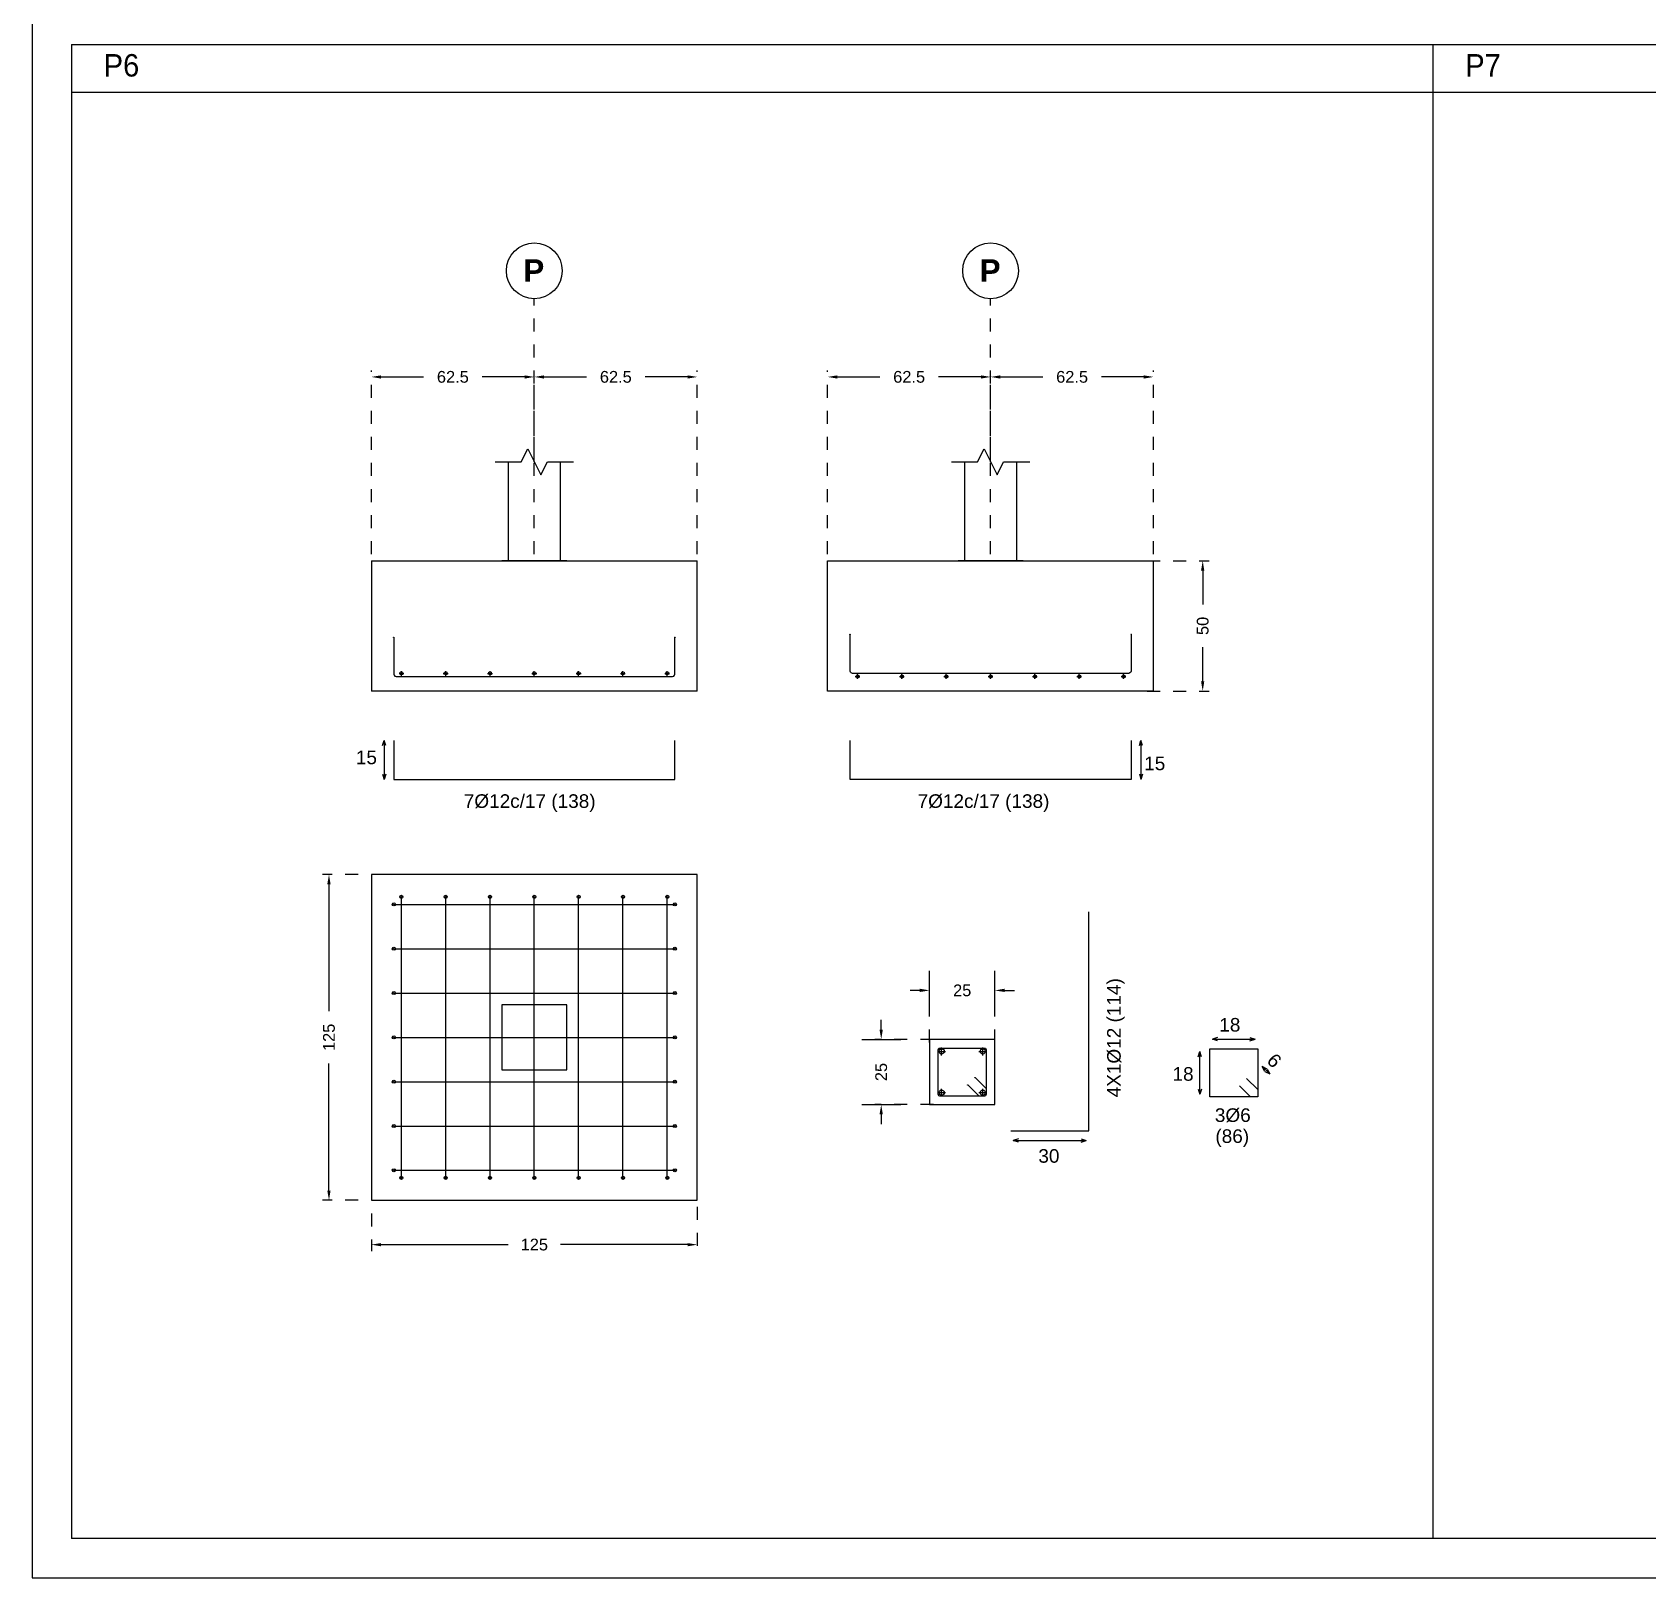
# Model space of a CAD drawing. Extents: x 2455 to 9764, y -806 to 181.
# Drawn here: x 4783.17 to 4795.56, y -500.15 to -488.29 of the extents above; entities that cross this region are included whole.
import ezdxf
from ezdxf.enums import TextEntityAlignment as Align

# ---------------------------------------------------------------- set-up
doc = ezdxf.new("R2010")
doc.units = 0
doc.header["$LTSCALE"] = 0.2
doc.header["$MEASUREMENT"] = 0
doc.linetypes.add('CYPE_PUNTO', pattern=[0.075, 0, -0.075])
doc.linetypes.add('PUNTOS2', pattern=[0.125, 0, -0.125])
for name, color, linetype in [('01_borde', 4, 'CONTINUOUS'), ('01_cajetín', 7, 'CONTINUOUS'), ('01_cotas', 4, 'CONTINUOUS'), ('01_MONO inst', 254, 'CONTINUOUS'), ('CIM_COTAS', 2, 'CONTINUOUS'), ('CIM_DIB_ARMADOS', 4, 'CONTINUOUS'), ('CIM_GEOMETRIA', 2, 'CONTINUOUS'), ('CYPECABECERA', 2, 'CONTINUOUS'), ('WL', 7, 'CONTINUOUS')]:
    doc.layers.add(name, color=color, linetype=linetype)
doc.layers.add('01_cartela', color=6, linetype='CONTINUOUS', plot=False)
doc.styles.add('Estilo1', font='swissel.ttf')
doc.styles.add('NIEVES2', font='sanss___.ttf')
doc.styles.add('NIEVES3', font='swisseb.ttf')
doc.styles.add('ROMANS', font='romans')
doc.dimstyles.new('DECIMAL-50', dxfattribs={"dimtxt": 0.08, "dimasz": 0.15, "dimexe": 0.05, "dimexo": 0.05, "dimgap": 0.09, "dimtad": 0, "dimzin": 0, "dimdsep": 46, "dimtxsty": 'ROMANS', "dimblk": 'DOTSMALL', "dimcen": 0.09, "dimclrt": 7, "dimadec": 0, "dimazin": 0, "dimtfac": 1.38, "dimtix": 1, "dimtofl": 0, "dimtmove": 2, "dimatfit": 3, "dimldrblk": 'OBLIQUE', "dimfxl": 1, "dimtolj": 1, "dimtzin": 0, "dimarcsym": 0})

# ---------------------------------------------------------------- blocks, each defined once
blk = doc.blocks.new('*D796')
at = {"layer": '01_cotas', "color": 0, "linetype": 'PUNTOS2', "lineweight": -2, "transparency": 16777216}
for p, q in [((4790.051, -496.043), (4790.051, -495.593)), ((4790.551, -496.043), (4790.551, -495.593))]:
    blk.add_line(p, q, dxfattribs=at)
at = {"layer": '01_cotas', "color": 0, "lineweight": -2, "transparency": 16777216}
for p, q in [((4789.976, -495.643), (4789.901, -495.643)), ((4790.626, -495.643), (4790.701, -495.643))]:
    blk.add_line(p, q, dxfattribs=at)
at = {"layer": '01_cotas', "color": 0, "transparency": 16777216}
for points in [[(4789.976, -495.63), (4789.976, -495.655), (4790.051, -495.643)], [(4790.626, -495.63), (4790.626, -495.655), (4790.551, -495.643)]]:
    blk.add_solid(points, dxfattribs=at)
at = {"layer": '01_cotas', "color": 5, "transparency": 16777216, "insert": (4790.301, -495.643), "char_height": 0.09, "attachment_point": 5, "style": 'Estilo1'}
blk.add_mtext('\\A1;25', dxfattribs=at)
blk = doc.blocks.new('*D797')
at = {"layer": '01_cotas', "color": 0, "lineweight": -2, "transparency": 16777216}
for p, q in [((4789.68, -495.944), (4789.68, -495.869)), ((4789.68, -496.594), (4789.68, -496.669))]:
    blk.add_line(p, q, dxfattribs=at)
at = {"layer": '01_cotas', "color": 0, "linetype": 'PUNTOS2', "lineweight": -2, "transparency": 16777216}
for p, q in [((4790.08, -496.019), (4789.63, -496.019)), ((4790.08, -496.519), (4789.63, -496.519))]:
    blk.add_line(p, q, dxfattribs=at)
at = {"layer": '01_cotas', "color": 0, "transparency": 16777216}
for points in [[(4789.667, -495.944), (4789.692, -495.944), (4789.68, -496.019)], [(4789.667, -496.594), (4789.692, -496.594), (4789.68, -496.519)]]:
    blk.add_solid(points, dxfattribs=at)
at = {"layer": '01_cotas', "color": 5, "transparency": 16777216, "insert": (4789.68, -496.269), "char_height": 0.09, "attachment_point": 5, "rotation": 90, "style": 'Estilo1'}
blk.add_mtext('\\A1;25', dxfattribs=at)
blk = doc.blocks.new('*D798')
at = {"layer": '01_cotas', "color": 0, "linetype": 'PUNTOS2', "lineweight": -2, "transparency": 16777216}
for p, q in [((4791.719, -492.347), (4792.196, -492.347)), ((4791.719, -493.347), (4792.196, -493.347))]:
    blk.add_line(p, q, dxfattribs=at)
at = {"layer": '01_cotas', "color": 0, "lineweight": -2, "transparency": 16777216}
for p, q in [((4792.146, -492.422), (4792.146, -492.682)), ((4792.146, -493.272), (4792.146, -493.011))]:
    blk.add_line(p, q, dxfattribs=at)
at = {"layer": '01_cotas', "color": 0, "transparency": 16777216}
for points in [[(4792.133, -492.422), (4792.158, -492.422), (4792.146, -492.347)], [(4792.133, -493.272), (4792.158, -493.272), (4792.146, -493.347)]]:
    blk.add_solid(points, dxfattribs=at)
at = {"layer": '01_cotas', "color": 5, "transparency": 16777216, "insert": (4792.146, -492.847), "char_height": 0.09, "attachment_point": 5, "rotation": 90, "style": 'Estilo1'}
blk.add_mtext('\\A1;50', dxfattribs=at)
blk = doc.blocks.new('*D799')
at = {"layer": '01_cotas', "color": 0, "linetype": 'PUNTOS2', "lineweight": -2, "transparency": 16777216}
for p, q in [((4785.769, -492.297), (4785.769, -490.887)), ((4787.019, -492.297), (4787.019, -490.887))]:
    blk.add_line(p, q, dxfattribs=at)
at = {"layer": '01_cotas', "color": 0, "lineweight": -2, "transparency": 16777216}
for p, q in [((4785.844, -490.937), (4786.169, -490.937)), ((4786.944, -490.937), (4786.619, -490.937))]:
    blk.add_line(p, q, dxfattribs=at)
at = {"layer": '01_cotas', "color": 0, "transparency": 16777216}
for points in [[(4785.844, -490.925), (4785.844, -490.95), (4785.769, -490.937)], [(4786.944, -490.925), (4786.944, -490.95), (4787.019, -490.937)]]:
    blk.add_solid(points, dxfattribs=at)
at = {"layer": '01_cotas', "color": 5, "transparency": 16777216, "insert": (4786.394, -490.937), "char_height": 0.09, "attachment_point": 5, "style": 'Estilo1'}
blk.add_mtext('\\A1;62.5', dxfattribs=at)
blk = doc.blocks.new('*D800')
at = {"layer": '01_cotas', "color": 0, "linetype": 'PUNTOS2', "lineweight": -2, "transparency": 16777216}
for p, q in [((4785.669, -494.753), (4785.394, -494.753)), ((4785.669, -497.253), (4785.394, -497.253))]:
    blk.add_line(p, q, dxfattribs=at)
at = {"layer": '01_cotas', "color": 0, "lineweight": -2, "transparency": 16777216}
for p, q in [((4785.444, -494.828), (4785.444, -495.801)), ((4785.444, -497.178), (4785.444, -496.204))]:
    blk.add_line(p, q, dxfattribs=at)
at = {"layer": '01_cotas', "color": 0, "transparency": 16777216}
for points in [[(4785.431, -494.828), (4785.456, -494.828), (4785.444, -494.753)], [(4785.431, -497.178), (4785.456, -497.178), (4785.444, -497.253)]]:
    blk.add_solid(points, dxfattribs=at)
at = {"layer": '01_cotas', "color": 5, "transparency": 16777216, "insert": (4785.444, -496.003), "char_height": 0.09, "attachment_point": 5, "rotation": 90, "style": 'Estilo1'}
blk.add_mtext('\\A1;125', dxfattribs=at)
blk = doc.blocks.new('*D801')
at = {"layer": '01_cotas', "color": 0, "linetype": 'PUNTOS2', "lineweight": -2, "transparency": 16777216}
for p, q in [((4785.769, -497.353), (4785.769, -497.643)), ((4788.269, -497.303), (4788.269, -497.643))]:
    blk.add_line(p, q, dxfattribs=at)
at = {"layer": '01_cotas', "color": 0, "lineweight": -2, "transparency": 16777216}
for p, q in [((4785.844, -497.593), (4786.818, -497.593)), ((4788.194, -497.593), (4787.221, -497.593))]:
    blk.add_line(p, q, dxfattribs=at)
at = {"layer": '01_cotas', "color": 0, "transparency": 16777216}
for points in [[(4785.844, -497.581), (4785.844, -497.606), (4785.769, -497.593)], [(4788.194, -497.581), (4788.194, -497.606), (4788.269, -497.593)]]:
    blk.add_solid(points, dxfattribs=at)
at = {"layer": '01_cotas', "color": 5, "transparency": 16777216, "insert": (4787.019, -497.593), "char_height": 0.09, "width": 0.00915, "attachment_point": 5, "style": 'Estilo1'}
blk.add_mtext('\\A1;125', dxfattribs=at)
blk = doc.blocks.new('*D802')
at = {"layer": '01_cotas', "color": 0, "linetype": 'PUNTOS2', "lineweight": -2, "transparency": 16777216}
for p, q in [((4787.019, -492.297), (4787.019, -490.887)), ((4788.269, -492.297), (4788.269, -490.887))]:
    blk.add_line(p, q, dxfattribs=at)
at = {"layer": '01_cotas', "color": 0, "lineweight": -2, "transparency": 16777216}
for p, q in [((4787.094, -490.937), (4787.419, -490.937)), ((4788.194, -490.937), (4787.869, -490.937))]:
    blk.add_line(p, q, dxfattribs=at)
at = {"layer": '01_cotas', "color": 0, "transparency": 16777216}
for points in [[(4787.094, -490.925), (4787.094, -490.95), (4787.019, -490.937)], [(4788.194, -490.925), (4788.194, -490.95), (4788.269, -490.937)]]:
    blk.add_solid(points, dxfattribs=at)
at = {"layer": '01_cotas', "color": 5, "transparency": 16777216, "insert": (4787.644, -490.937), "char_height": 0.09, "attachment_point": 5, "style": 'Estilo1'}
blk.add_mtext('\\A1;62.5', dxfattribs=at)
blk = doc.blocks.new('*D803')
at = {"layer": '01_cotas', "color": 0, "linetype": 'PUNTOS2', "lineweight": -2, "transparency": 16777216}
for p, q in [((4789.269, -492.297), (4789.269, -490.887)), ((4790.519, -492.297), (4790.519, -490.887))]:
    blk.add_line(p, q, dxfattribs=at)
at = {"layer": '01_cotas', "color": 0, "lineweight": -2, "transparency": 16777216}
for p, q in [((4789.344, -490.937), (4789.669, -490.937)), ((4790.444, -490.937), (4790.119, -490.937))]:
    blk.add_line(p, q, dxfattribs=at)
at = {"layer": '01_cotas', "color": 0, "transparency": 16777216}
for points in [[(4789.344, -490.925), (4789.344, -490.95), (4789.269, -490.937)], [(4790.444, -490.925), (4790.444, -490.95), (4790.519, -490.937)]]:
    blk.add_solid(points, dxfattribs=at)
at = {"layer": '01_cotas', "color": 5, "transparency": 16777216, "insert": (4789.894, -490.937), "char_height": 0.09, "attachment_point": 5, "style": 'Estilo1'}
blk.add_mtext('\\A1;62.5', dxfattribs=at)
blk = doc.blocks.new('*D804')
at = {"layer": '01_cotas', "color": 0, "linetype": 'PUNTOS2', "lineweight": -2, "transparency": 16777216}
for p, q in [((4790.519, -492.297), (4790.519, -490.887)), ((4791.769, -492.297), (4791.769, -490.887))]:
    blk.add_line(p, q, dxfattribs=at)
at = {"layer": '01_cotas', "color": 0, "lineweight": -2, "transparency": 16777216}
for p, q in [((4790.594, -490.937), (4790.919, -490.937)), ((4791.694, -490.937), (4791.369, -490.937))]:
    blk.add_line(p, q, dxfattribs=at)
at = {"layer": '01_cotas', "color": 0, "transparency": 16777216}
for points in [[(4790.594, -490.925), (4790.594, -490.95), (4790.519, -490.937)], [(4791.694, -490.925), (4791.694, -490.95), (4791.769, -490.937)]]:
    blk.add_solid(points, dxfattribs=at)
at = {"layer": '01_cotas', "color": 5, "transparency": 16777216, "insert": (4791.144, -490.937), "char_height": 0.09, "attachment_point": 5, "style": 'Estilo1'}
blk.add_mtext('\\A1;62.5', dxfattribs=at)

msp = doc.modelspace()

# ---------------------------------------------------------------- hatches: boundary and pattern name
at = {"layer": 'CIM_DIB_ARMADOS'}
h = msp.add_hatch(color=256, dxfattribs=at)
edge = h.paths.add_edge_path()
edge.add_arc((4785.941, -492.935), 0.0016, 0, 360)
h = msp.add_hatch(color=256, dxfattribs=at)
edge = h.paths.add_edge_path()
edge.add_arc((4788.097, -492.935), 0.0016, 0, 360)
h = msp.add_hatch(color=256, dxfattribs=at)
edge = h.paths.add_edge_path()
edge.add_arc((4789.441, -492.911), 0.0016, 0, 360)
h = msp.add_hatch(color=256, dxfattribs=at)
edge = h.paths.add_edge_path()
edge.add_arc((4791.597, -492.911), 0.0016, 0, 360)
h = msp.add_hatch(color=256, dxfattribs=at)
edge = h.paths.add_edge_path()
edge.add_arc((4785.941, -494.983), 0.0016, 0, 360)
h = msp.add_hatch(color=256, dxfattribs=at)
edge = h.paths.add_edge_path()
edge.add_arc((4785.999, -494.925), 0.0016, 0, 360)
h = msp.add_hatch(color=256, dxfattribs=at)
edge = h.paths.add_edge_path()
edge.add_arc((4786.339, -494.925), 0.0016, 0, 360)
h = msp.add_hatch(color=256, dxfattribs=at)
edge = h.paths.add_edge_path()
edge.add_arc((4786.679, -494.925), 0.0016, 0, 360)
h = msp.add_hatch(color=256, dxfattribs=at)
edge = h.paths.add_edge_path()
edge.add_arc((4787.019, -494.925), 0.0016, 0, 360)
h = msp.add_hatch(color=256, dxfattribs=at)
edge = h.paths.add_edge_path()
edge.add_arc((4787.359, -494.925), 0.0016, 0, 360)
h = msp.add_hatch(color=256, dxfattribs=at)
edge = h.paths.add_edge_path()
edge.add_arc((4787.699, -494.925), 0.0016, 0, 360)
h = msp.add_hatch(color=256, dxfattribs=at)
edge = h.paths.add_edge_path()
edge.add_arc((4788.039, -494.925), 0.0016, 0, 360)
h = msp.add_hatch(color=256, dxfattribs=at)
edge = h.paths.add_edge_path()
edge.add_arc((4788.097, -494.983), 0.0016, 0, 360)
h = msp.add_hatch(color=256, dxfattribs=at)
edge = h.paths.add_edge_path()
edge.add_arc((4785.941, -495.323), 0.0016, 0, 360)
h = msp.add_hatch(color=256, dxfattribs=at)
edge = h.paths.add_edge_path()
edge.add_arc((4788.097, -495.323), 0.0016, 0, 360)
h = msp.add_hatch(color=256, dxfattribs=at)
edge = h.paths.add_edge_path()
edge.add_arc((4785.941, -495.663), 0.0016, 0, 360)
h = msp.add_hatch(color=256, dxfattribs=at)
edge = h.paths.add_edge_path()
edge.add_arc((4788.097, -495.663), 0.0016, 0, 360)
h = msp.add_hatch(color=256, dxfattribs=at)
edge = h.paths.add_edge_path()
edge.add_arc((4785.941, -496.003), 0.0016, 0, 360)
h = msp.add_hatch(color=256, dxfattribs=at)
edge = h.paths.add_edge_path()
edge.add_arc((4788.097, -496.003), 0.0016, 0, 360)
h = msp.add_hatch(color=256, dxfattribs=at)
edge = h.paths.add_edge_path()
edge.add_arc((4785.941, -496.343), 0.0016, 0, 360)
h = msp.add_hatch(color=256, dxfattribs=at)
edge = h.paths.add_edge_path()
edge.add_arc((4788.097, -496.343), 0.0016, 0, 360)
h = msp.add_hatch(color=256, dxfattribs=at)
edge = h.paths.add_edge_path()
edge.add_arc((4790.344, -496.368), 0.0016, 0, 360)
h = msp.add_hatch(color=256, dxfattribs=at)
edge = h.paths.add_edge_path()
edge.add_arc((4790.4, -496.312), 0.0016, 0, 360)
h = msp.add_hatch(color=256, dxfattribs=at)
edge = h.paths.add_edge_path()
edge.add_arc((4785.941, -496.683), 0.0016, 0, 360)
h = msp.add_hatch(color=256, dxfattribs=at)
edge = h.paths.add_edge_path()
edge.add_arc((4788.097, -496.683), 0.0016, 0, 360)
h = msp.add_hatch(color=256, dxfattribs=at)
edge = h.paths.add_edge_path()
edge.add_arc((4785.941, -497.023), 0.0016, 0, 360)
h = msp.add_hatch(color=256, dxfattribs=at)
edge = h.paths.add_edge_path()
edge.add_arc((4785.999, -497.081), 0.0016, 0, 360)
h = msp.add_hatch(color=256, dxfattribs=at)
edge = h.paths.add_edge_path()
edge.add_arc((4786.339, -497.081), 0.0016, 0, 360)
h = msp.add_hatch(color=256, dxfattribs=at)
edge = h.paths.add_edge_path()
edge.add_arc((4786.679, -497.081), 0.0016, 0, 360)
h = msp.add_hatch(color=256, dxfattribs=at)
edge = h.paths.add_edge_path()
edge.add_arc((4787.019, -497.081), 0.0016, 0, 360)
h = msp.add_hatch(color=256, dxfattribs=at)
edge = h.paths.add_edge_path()
edge.add_arc((4787.359, -497.081), 0.0016, 0, 360)
h = msp.add_hatch(color=256, dxfattribs=at)
edge = h.paths.add_edge_path()
edge.add_arc((4787.699, -497.081), 0.0016, 0, 360)
h = msp.add_hatch(color=256, dxfattribs=at)
edge = h.paths.add_edge_path()
edge.add_arc((4788.039, -497.081), 0.0016, 0, 360)
h = msp.add_hatch(color=256, dxfattribs=at)
edge = h.paths.add_edge_path()
edge.add_arc((4788.097, -497.023), 0.0016, 0, 360)

# ---------------------------------------------------------------- linework, layer by layer
at = {"layer": '01_cartela', "color": 3}
msp.add_lwpolyline([(4783.168, -478.613), (4783.168, -500.148), (4813.806, -500.148), (4813.806, -478.613)], close=True, dxfattribs=at)
at = {"layer": '01_cotas', "color": 4}
for p, q in [((4790.051, -495.793), (4790.051, -495.493)), ((4789.53, -496.519), (4789.83, -496.519))]:
    msp.add_line(p, q, dxfattribs=at)
at = {"layer": '01_cotas'}
for p, q in [((4790.551, -495.793), (4790.551, -495.493)), ((4789.53, -496.019), (4789.83, -496.019))]:
    msp.add_line(p, q, dxfattribs=at)
at = {"layer": '01_MONO inst', "color": 5}
for p, q in [((4793.912, -488.388), (4793.912, -499.848)), ((4783.468, -488.752), (4806.511, -488.752))]:
    msp.add_line(p, q, dxfattribs=at)
at = {"layer": 'CIM_COTAS', "linetype": 'CYPE_PUNTO'}
for p, q in [((4787.019, -491.588), (4787.019, -490.337)), ((4790.519, -491.588), (4790.519, -490.337))]:
    msp.add_line(p, q, dxfattribs=at)
at = {"layer": 'CIM_COTAS'}
for p, q in [((4785.854, -493.765), (4785.866, -493.725)), ((4785.879, -493.765), (4785.866, -493.725)), ((4785.866, -493.725), (4785.866, -494.025)), ((4791.66, -493.765), (4791.672, -493.725)), ((4791.685, -493.765), (4791.672, -493.725)), ((4791.672, -493.725), (4791.672, -494.025)), ((4785.854, -493.985), (4785.866, -494.025)), ((4785.879, -493.985), (4785.866, -494.025)), ((4791.66, -493.985), (4791.672, -494.025)), ((4791.685, -493.985), (4791.672, -494.025)), ((4792.26, -496.004), (4792.22, -496.017)), ((4792.508, -496.004), (4792.548, -496.017)), ((4792.112, -496.152), (4792.125, -496.112)), ((4792.137, -496.152), (4792.125, -496.112)), ((4792.125, -496.44), (4792.125, -496.112)), ((4792.26, -496.029), (4792.22, -496.017)), ((4792.22, -496.017), (4792.548, -496.017)), ((4792.508, -496.029), (4792.548, -496.017)), ((4792.623, -496.264), (4792.603, -496.227)), ((4792.64, -496.247), (4792.603, -496.227)), ((4792.603, -496.227), (4792.66, -496.283)), ((4792.64, -496.246), (4792.66, -496.283)), ((4792.622, -496.264), (4792.66, -496.283)), ((4792.112, -496.4), (4792.125, -496.44)), ((4792.137, -496.4), (4792.125, -496.44)), ((4790.733, -496.781), (4790.693, -496.794)), ((4790.733, -496.806), (4790.693, -496.794)), ((4790.693, -496.794), (4791.253, -496.794)), ((4791.213, -496.781), (4791.253, -496.794)), ((4791.213, -496.806), (4791.253, -496.794))]:
    msp.add_line(p, q, dxfattribs=at)
at = {"layer": 'CIM_DIB_ARMADOS'}
for p, q in [((4785.981, -493.211), (4786.017, -493.211)), ((4785.999, -493.229), (4785.999, -493.193)), ((4786.321, -493.211), (4786.357, -493.211)), ((4786.339, -493.229), (4786.339, -493.193)), ((4786.661, -493.211), (4786.697, -493.211)), ((4786.679, -493.229), (4786.679, -493.193)), ((4787.001, -493.211), (4787.037, -493.211)), ((4787.019, -493.229), (4787.019, -493.193)), ((4787.341, -493.211), (4787.377, -493.211)), ((4787.359, -493.229), (4787.359, -493.193)), ((4787.681, -493.211), (4787.717, -493.211)), ((4787.699, -493.229), (4787.699, -493.193)), ((4788.021, -493.211), (4788.057, -493.211)), ((4788.039, -493.229), (4788.039, -493.193)), ((4789.481, -493.235), (4789.517, -493.235)), ((4789.499, -493.253), (4789.499, -493.217)), ((4789.821, -493.235), (4789.857, -493.235)), ((4789.839, -493.253), (4789.839, -493.217)), ((4790.161, -493.235), (4790.197, -493.235)), ((4790.179, -493.253), (4790.179, -493.217)), ((4790.501, -493.235), (4790.537, -493.235)), ((4790.519, -493.253), (4790.519, -493.217)), ((4790.841, -493.235), (4790.877, -493.235)), ((4790.859, -493.253), (4790.859, -493.217)), ((4791.181, -493.235), (4791.217, -493.235)), ((4791.199, -493.253), (4791.199, -493.217)), ((4791.521, -493.235), (4791.557, -493.235)), ((4791.539, -493.253), (4791.539, -493.217)), ((4790.113, -496.111), (4790.173, -496.111)), ((4790.113, -496.111), (4790.173, -496.111)), ((4790.143, -496.141), (4790.143, -496.081)), ((4790.143, -496.141), (4790.143, -496.081)), ((4790.429, -496.111), (4790.489, -496.111)), ((4790.429, -496.111), (4790.489, -496.111)), ((4790.459, -496.141), (4790.459, -496.081)), ((4790.459, -496.141), (4790.459, -496.081)), ((4790.113, -496.427), (4790.173, -496.427)), ((4790.113, -496.427), (4790.173, -496.427)), ((4790.143, -496.457), (4790.143, -496.397)), ((4790.143, -496.457), (4790.143, -496.397)), ((4790.429, -496.427), (4790.489, -496.427)), ((4790.429, -496.427), (4790.489, -496.427)), ((4790.459, -496.457), (4790.459, -496.397)), ((4790.459, -496.457), (4790.459, -496.397))]:
    msp.add_line(p, q, dxfattribs=at)
for points in [[(4785.941, -492.935), (4785.941, -493.217), (4785.944, -493.226), (4785.95, -493.232), (4785.959, -493.235), (4788.079, -493.235), (4788.088, -493.232), (4788.095, -493.226), (4788.097, -493.217), (4788.097, -492.935)], [(4791.597, -492.911), (4791.597, -493.193), (4791.595, -493.202), (4791.588, -493.208), (4791.579, -493.211), (4789.459, -493.211), (4789.45, -493.208), (4789.444, -493.202), (4789.441, -493.193), (4789.441, -492.911)], [(4785.941, -493.725), (4785.941, -494.025), (4788.097, -494.025), (4788.097, -493.725)], [(4791.597, -493.725), (4791.597, -494.025), (4789.441, -494.025), (4789.441, -493.725)], [(4785.941, -494.983), (4785.944, -494.983), (4785.95, -494.983), (4785.959, -494.983), (4788.079, -494.983), (4788.088, -494.983), (4788.095, -494.983), (4788.097, -494.983)], [(4785.999, -497.081), (4785.999, -497.078), (4785.999, -497.072), (4785.999, -497.063), (4785.999, -494.943), (4785.999, -494.934), (4785.999, -494.927), (4785.999, -494.925)], [(4786.339, -497.081), (4786.339, -497.078), (4786.339, -497.072), (4786.339, -497.063), (4786.339, -494.943), (4786.339, -494.934), (4786.339, -494.927), (4786.339, -494.925)], [(4786.679, -497.081), (4786.679, -497.078), (4786.679, -497.072), (4786.679, -497.063), (4786.679, -494.943), (4786.679, -494.934), (4786.679, -494.927), (4786.679, -494.925)], [(4787.019, -497.081), (4787.019, -497.078), (4787.019, -497.072), (4787.019, -497.063), (4787.019, -494.943), (4787.019, -494.934), (4787.019, -494.927), (4787.019, -494.925)], [(4787.359, -497.081), (4787.359, -497.078), (4787.359, -497.072), (4787.359, -497.063), (4787.359, -494.943), (4787.359, -494.934), (4787.359, -494.927), (4787.359, -494.925)], [(4787.699, -497.081), (4787.699, -497.078), (4787.699, -497.072), (4787.699, -497.063), (4787.699, -494.943), (4787.699, -494.934), (4787.699, -494.927), (4787.699, -494.925)], [(4788.039, -497.081), (4788.039, -497.078), (4788.039, -497.072), (4788.039, -497.063), (4788.039, -494.943), (4788.039, -494.934), (4788.039, -494.927), (4788.039, -494.925)], [(4790.673, -496.719), (4791.273, -496.719), (4791.273, -495.039)], [(4785.941, -495.323), (4785.944, -495.323), (4785.95, -495.323), (4785.959, -495.323), (4788.079, -495.323), (4788.088, -495.323), (4788.095, -495.323), (4788.097, -495.323)], [(4785.941, -495.663), (4785.944, -495.663), (4785.95, -495.663), (4785.959, -495.663), (4788.079, -495.663), (4788.088, -495.663), (4788.095, -495.663), (4788.097, -495.663)], [(4785.941, -496.003), (4785.944, -496.003), (4785.95, -496.003), (4785.959, -496.003), (4788.079, -496.003), (4788.088, -496.003), (4788.095, -496.003), (4788.097, -496.003)], [(4790.4, -496.312), (4790.481, -496.393), (4790.484, -496.397), (4790.485, -496.402), (4790.485, -496.441), (4790.483, -496.447), (4790.479, -496.451), (4790.473, -496.453), (4790.129, -496.453), (4790.123, -496.451), (4790.118, -496.447), (4790.117, -496.441), (4790.117, -496.097), (4790.118, -496.091), (4790.123, -496.086), (4790.129, -496.085), (4790.473, -496.085), (4790.479, -496.086), (4790.483, -496.091), (4790.485, -496.097), (4790.485, -496.441), (4790.483, -496.447), (4790.479, -496.451), (4790.473, -496.453), (4790.434, -496.453), (4790.429, -496.452), (4790.425, -496.449), (4790.344, -496.368)], [(4792.483, -496.319), (4792.568, -496.404), (4792.568, -496.46), (4792.2, -496.46), (4792.2, -496.092), (4792.568, -496.092), (4792.568, -496.46), (4792.512, -496.46), (4792.427, -496.375)], [(4785.941, -496.343), (4785.944, -496.343), (4785.95, -496.343), (4785.959, -496.343), (4788.079, -496.343), (4788.088, -496.343), (4788.095, -496.343), (4788.097, -496.343)], [(4785.941, -496.683), (4785.944, -496.683), (4785.95, -496.683), (4785.959, -496.683), (4788.079, -496.683), (4788.088, -496.683), (4788.095, -496.683), (4788.097, -496.683)], [(4785.941, -497.023), (4785.944, -497.023), (4785.95, -497.023), (4785.959, -497.023), (4788.079, -497.023), (4788.088, -497.023), (4788.095, -497.023), (4788.097, -497.023)]]:
    msp.add_lwpolyline(points, dxfattribs=at)
for centre, radius in [((4785.941, -492.935), 0.0016), ((4788.097, -492.935), 0.0016), ((4789.441, -492.911), 0.0016), ((4791.597, -492.911), 0.0016), ((4785.999, -493.211), 0.012), ((4786.339, -493.211), 0.012), ((4786.679, -493.211), 0.012), ((4787.019, -493.211), 0.012), ((4787.359, -493.211), 0.012), ((4787.699, -493.211), 0.012), ((4788.039, -493.211), 0.012), ((4789.499, -493.235), 0.012), ((4789.839, -493.235), 0.012), ((4790.179, -493.235), 0.012), ((4790.519, -493.235), 0.012), ((4790.859, -493.235), 0.012), ((4791.199, -493.235), 0.012), ((4791.539, -493.235), 0.012), ((4785.941, -494.983), 0.012), ((4785.941, -494.983), 0.0016), ((4785.999, -494.925), 0.012), ((4785.999, -494.925), 0.0016), ((4786.339, -494.925), 0.012), ((4786.339, -494.925), 0.0016), ((4786.679, -494.925), 0.012), ((4786.679, -494.925), 0.0016), ((4787.019, -494.925), 0.012), ((4787.019, -494.925), 0.0016), ((4787.359, -494.925), 0.012), ((4787.359, -494.925), 0.0016), ((4787.699, -494.925), 0.012), ((4787.699, -494.925), 0.0016), ((4788.039, -494.925), 0.012), ((4788.039, -494.925), 0.0016), ((4788.097, -494.983), 0.012), ((4788.097, -494.983), 0.0016), ((4785.941, -495.323), 0.012), ((4785.941, -495.323), 0.0016), ((4788.097, -495.323), 0.012), ((4788.097, -495.323), 0.0016), ((4785.941, -495.663), 0.012), ((4785.941, -495.663), 0.0016), ((4788.097, -495.663), 0.012), ((4788.097, -495.663), 0.0016), ((4785.941, -496.003), 0.012), ((4785.941, -496.003), 0.0016), ((4788.097, -496.003), 0.012), ((4788.097, -496.003), 0.0016), ((4790.143, -496.111), 0.02), ((4790.143, -496.111), 0.02), ((4790.459, -496.111), 0.02), ((4790.459, -496.111), 0.02), ((4785.941, -496.343), 0.012), ((4785.941, -496.343), 0.0016), ((4788.097, -496.343), 0.012), ((4788.097, -496.343), 0.0016), ((4790.344, -496.368), 0.0016), ((4790.4, -496.312), 0.0016), ((4790.143, -496.427), 0.02), ((4790.143, -496.427), 0.02), ((4790.459, -496.427), 0.02), ((4790.459, -496.427), 0.02), ((4785.941, -496.683), 0.012), ((4785.941, -496.683), 0.0016), ((4788.097, -496.683), 0.012), ((4788.097, -496.683), 0.0016), ((4785.941, -497.023), 0.012), ((4785.941, -497.023), 0.0016), ((4785.999, -497.081), 0.012), ((4785.999, -497.081), 0.0016), ((4786.339, -497.081), 0.012), ((4786.339, -497.081), 0.0016), ((4786.679, -497.081), 0.012), ((4786.679, -497.081), 0.0016), ((4787.019, -497.081), 0.012), ((4787.019, -497.081), 0.0016), ((4787.359, -497.081), 0.012), ((4787.359, -497.081), 0.0016), ((4787.699, -497.081), 0.012), ((4787.699, -497.081), 0.0016), ((4788.039, -497.081), 0.012), ((4788.039, -497.081), 0.0016), ((4788.097, -497.023), 0.012), ((4788.097, -497.023), 0.0016)]:
    msp.add_circle(centre, radius, dxfattribs=at)
at = {"layer": 'CIM_GEOMETRIA'}
for p, q in [((4786.819, -491.588), (4786.819, -492.347)), ((4787.219, -492.347), (4787.219, -491.588)), ((4790.319, -491.588), (4790.319, -492.347)), ((4790.719, -492.347), (4790.719, -491.588)), ((4785.769, -492.347), (4788.269, -492.347)), ((4785.769, -492.347), (4785.769, -493.347)), ((4787.269, -492.347), (4786.769, -492.347)), ((4788.269, -493.347), (4788.269, -492.347)), ((4789.269, -492.347), (4791.769, -492.347)), ((4789.269, -493.347), (4789.269, -492.347)), ((4790.769, -492.347), (4790.269, -492.347)), ((4791.769, -493.347), (4791.769, -492.347)), ((4788.269, -493.347), (4785.769, -493.347)), ((4791.769, -493.347), (4789.269, -493.347))]:
    msp.add_line(p, q, dxfattribs=at)
for points in [[(4786.719, -491.588), (4786.919, -491.588), (4786.969, -491.488), (4787.069, -491.688), (4787.119, -491.588), (4787.319, -491.588)], [(4790.219, -491.588), (4790.419, -491.588), (4790.469, -491.488), (4790.569, -491.688), (4790.619, -491.588), (4790.819, -491.588)]]:
    msp.add_lwpolyline(points, dxfattribs=at)
for points in [[(4785.769, -497.253), (4788.269, -497.253), (4788.269, -494.753), (4785.769, -494.753), (4785.769, -497.253)], [(4786.769, -496.253), (4787.269, -496.253), (4787.269, -495.753), (4786.769, -495.753), (4786.769, -496.253)], [(4790.051, -496.519), (4790.551, -496.519), (4790.551, -496.019), (4790.051, -496.019), (4790.051, -496.519)]]:
    msp.add_lwpolyline(points, close=True, dxfattribs=at)
at = {"layer": 'CYPECABECERA', "color": 7, "linetype": 'Continuous'}
for p, q in [((4783.468, -488.388), (4806.511, -488.388)), ((4783.468, -488.388), (4783.468, -499.848)), ((4806.511, -499.848), (4783.468, -499.848))]:
    msp.add_line(p, q, dxfattribs=at)
at = {"layer": 'WL', "color": 5, "linetype": 'Continuous'}
for centre in [(4787.019, -490.123), (4790.519, -490.123)]:
    msp.add_circle(centre, 0.214, dxfattribs=at)

# ---------------------------------------------------------------- texts
at = {"layer": '01_borde', "color": 1, "ltscale": 0.01, "style": 'NIEVES2', "width": 0.926386}
for s, p in [('P6', (4783.716, -488.633)), ('P7', (4794.16, -488.633))]:
    msp.add_text(s, height=0.1722, dxfattribs=at).set_placement(p)
at = {"layer": '01_borde', "color": 1, "ltscale": 0.01, "style": 'NIEVES3'}
for p in [(4786.935, -490.207), (4790.435, -490.207)]:
    msp.add_text('P', height=0.172, dxfattribs=at).set_placement(p)
at = {"layer": '01_cajetín', "color": 5, "style": 'Estilo1'}
for s, height, p in [('15', 0.1042, (4785.65, -493.939)), ('15', 0.1042, (4791.697, -493.985)), ('7%%C12c/17 (138)', 0.10417, (4786.478, -494.274)), ('7%%C12c/17 (138)', 0.10417, (4789.959, -494.274)), ('18', 0.1042, (4792.273, -495.99)), ('18', 0.1042, (4791.914, -496.367)), ('3%%c6', 0.1042, (4792.239, -496.683)), ('(86)', 0.1042, (4792.243, -496.844)), ('30', 0.1042, (4790.885, -496.996))]:
    msp.add_text(s, height=height, dxfattribs=at).set_placement(p, align=Align.BOTTOM_LEFT)
for s, height, rotation, p in [('4X1%%C12 (114)', 0.10417, 90, (4791.548, -496.463)), ('6', 0.104, 315, (4792.608, -496.211))]:
    msp.add_text(s, height=height, rotation=rotation, dxfattribs=at).set_placement(p, align=Align.BOTTOM_LEFT)

# ---------------------------------------------------------------- dimensions: what is measured, and where the dimension line sits
at = {"layer": '01_cotas', "color": 4}
for base, p1, p2, text, picture, middle in [((4787.019, -490.937), (4785.769, -492.347), (4787.019, -492.347), '62.5', '*D799', (4786.394, -490.937)), ((4788.269, -490.937), (4787.019, -492.347), (4788.269, -492.347), '62.5', '*D802', (4787.644, -490.937)), ((4790.519, -490.937), (4789.269, -492.347), (4790.519, -492.347), '62.5', '*D803', (4789.894, -490.937)), ((4791.769, -490.937), (4790.519, -492.347), (4791.769, -492.347), '62.5', '*D804', (4791.144, -490.937)), ((4788.269, -497.593), (4785.769, -497.303), (4788.269, -497.253), '125', '*D801', (4787.019, -497.593))]:
    dim = msp.add_linear_dim(base=base, p1=p1, p2=p2, text=text, dimstyle='DECIMAL-50', override={"dimtxt": 0.09, "dimasz": 0.075, "dimtxsty": 'Estilo1', "dimsah": 1, "dimclrt": 5, "dimfxl": 0.09, "dimarcsym": 2}, dxfattribs=at)
    dim.commit()
    dim.dimension.update_dxf_attribs({"geometry": picture, "text_midpoint": middle})
for base, p1, p2, text, picture, middle in [((4792.146, -493.347), (4791.669, -492.347), (4791.669, -493.347), '50', '*D798', (4792.146, -492.847)), ((4785.444, -497.253), (4785.719, -494.753), (4785.719, -497.253), '125', '*D800', (4785.444, -496.003))]:
    dim = msp.add_linear_dim(base=base, p1=p1, p2=p2, angle=90, text=text, dimstyle='DECIMAL-50', override={"dimtxt": 0.09, "dimasz": 0.075, "dimtxsty": 'Estilo1', "dimsah": 1, "dimclrt": 5, "dimfxl": 0.09, "dimarcsym": 2}, dxfattribs=at)
    dim.commit()
    dim.dimension.update_dxf_attribs({"geometry": picture, "text_midpoint": middle})
for p1, p2, picture, middle in [((4790.051, -496.093), (4790.551, -496.093), '*D796', (4790.301, -495.643)), ((4790.13, -496.519), (4790.13, -496.019), '*D797', (4789.68, -496.269))]:
    dim = msp.add_aligned_dim(p1=p1, p2=p2, distance=0.45, text='25', dimstyle='DECIMAL-50', override={"dimtxt": 0.09, "dimasz": 0.075, "dimtxsty": 'Estilo1', "dimsah": 1, "dimclrt": 5, "dimfxl": 0.09, "dimarcsym": 2}, dxfattribs=at)
    dim.commit()
    dim.dimension.update_dxf_attribs({"geometry": picture, "text_midpoint": middle})

doc.saveas('drawing.dxf')
